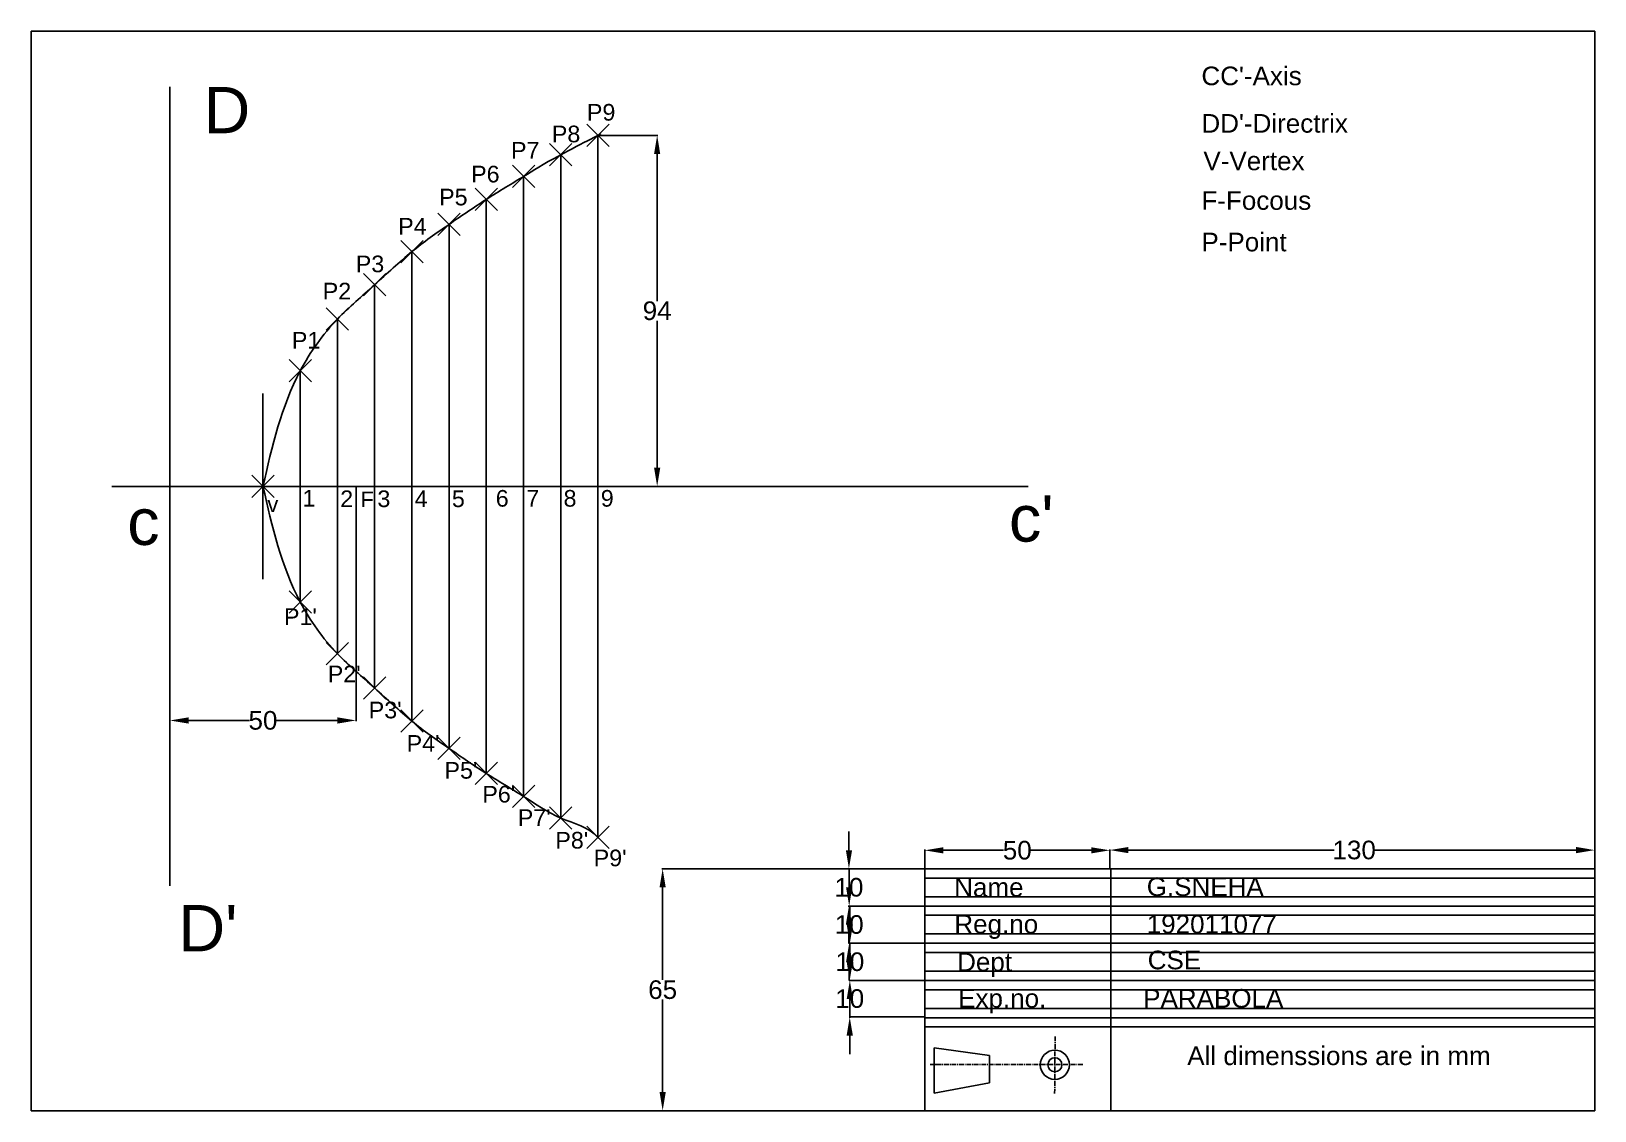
# Model space of a CAD drawing. Header units: inches. Extents: x 14 to 434, y 9 to 299.
import ezdxf

# ---------------------------------------------------------------- set-up
doc = ezdxf.new("R2010")
doc.units = ezdxf.units.IN
doc.header["$MEASUREMENT"] = 0
doc.header["$PDMODE"] = 3
doc.header["$PDSIZE"] = 3
doc.linetypes.add('CENTER', pattern=[2, 1.25, -0.25, 0.25, -0.25])
doc.styles.get("Standard").update_dxf_attribs({"font": 'arial.ttf'})
doc.dimstyles.get("Standard").update_dxf_attribs({"dimtxt": 5, "dimasz": 5, "dimexe": 0.18, "dimexo": 0.0625, "dimgap": 0.09, "dimtad": 0, "dimtih": 1, "dimtoh": 1, "dimdec": 0, "dimzin": 0, "dimdsep": 46, "dimtxsty": 'Standard', "dimcen": 0.09, "dimadec": 0, "dimazin": 0, "dimtfac": 1, "dimtdec": 0, "dimtofl": 0, "dimtmove": 0, "dimatfit": 3, "dimfxl": 1, "dimtolj": 1, "dimtzin": 0, "dimarcsym": 0})

# ---------------------------------------------------------------- blocks, each defined once
blk = doc.blocks.new('*D3')
at = {"color": 0, "lineweight": -2, "transparency": 16777216}
for p, q in [((253.91, 73.84), (183.41, 73.84)), ((183.59, 68.84), (183.59, 43.98)), ((183.59, 13.84), (183.59, 38.7)), ((253.91, 8.84), (183.41, 8.84))]:
    blk.add_line(p, q, dxfattribs=at)
at = {"color": 0, "transparency": 16777216}
for points in [[(182.76, 68.84), (184.42, 68.84), (183.59, 73.84)], [(182.76, 13.84), (184.42, 13.84), (183.59, 8.84)]]:
    blk.add_solid(points, dxfattribs=at)
at = {"layer": 'Defpoints', "color": 0, "transparency": 16777216}
for p in [(183.59, 73.84), (253.98, 73.84), (253.98, 8.84)]:
    blk.add_point(p, dxfattribs=at)
at = {"color": 0, "transparency": 16777216, "insert": (183.59, 41.34), "char_height": 5, "attachment_point": 5}
blk.add_mtext('\\A1;65', dxfattribs=at)
blk = doc.blocks.new('*D4')
at = {"color": 0, "lineweight": -2, "transparency": 16777216}
for p, q in [((233.63, 78.84), (233.63, 83.84)), ((253.91, 73.84), (233.45, 73.84)), ((254.52, 63.84), (233.45, 63.84)), ((233.63, 58.84), (233.63, 53.84))]:
    blk.add_line(p, q, dxfattribs=at)
at = {"color": 0, "transparency": 16777216}
for points in [[(232.8, 78.84), (234.47, 78.84), (233.63, 73.84)], [(232.8, 58.84), (234.47, 58.84), (233.63, 63.84)]]:
    blk.add_solid(points, dxfattribs=at)
at = {"layer": 'Defpoints', "color": 0, "transparency": 16777216}
for p in [(253.98, 73.84), (233.63, 63.84), (254.58, 63.84)]:
    blk.add_point(p, dxfattribs=at)
at = {"color": 0, "transparency": 16777216, "insert": (233.63, 68.84), "char_height": 5, "attachment_point": 5}
blk.add_mtext('\\A1;10', dxfattribs=at)
blk = doc.blocks.new('*D5')
at = {"color": 0, "lineweight": -2, "transparency": 16777216}
for p, q in [((233.7, 68.84), (233.7, 73.84)), ((253.91, 63.84), (233.52, 63.84)), ((255.4, 53.84), (233.52, 53.84)), ((233.7, 48.84), (233.7, 43.84))]:
    blk.add_line(p, q, dxfattribs=at)
at = {"color": 0, "transparency": 16777216}
for points in [[(232.86, 68.84), (234.53, 68.84), (233.7, 63.84)], [(232.86, 48.84), (234.53, 48.84), (233.7, 53.84)]]:
    blk.add_solid(points, dxfattribs=at)
at = {"layer": 'Defpoints', "color": 0, "transparency": 16777216}
for p in [(253.98, 63.84), (233.7, 53.84), (255.46, 53.84)]:
    blk.add_point(p, dxfattribs=at)
at = {"color": 0, "transparency": 16777216, "insert": (233.7, 58.84), "char_height": 5, "attachment_point": 5}
blk.add_mtext('\\A1;10', dxfattribs=at)
blk = doc.blocks.new('*D6')
at = {"color": 0, "lineweight": -2, "transparency": 16777216}
for p, q in [((233.87, 58.84), (233.87, 63.84)), ((253.91, 53.84), (233.69, 53.84)), ((258.19, 43.84), (233.69, 43.84)), ((233.87, 38.84), (233.87, 33.84))]:
    blk.add_line(p, q, dxfattribs=at)
at = {"color": 0, "transparency": 16777216}
for points in [[(233.04, 58.84), (234.71, 58.84), (233.87, 53.84)], [(233.04, 38.84), (234.71, 38.84), (233.87, 43.84)]]:
    blk.add_solid(points, dxfattribs=at)
at = {"layer": 'Defpoints', "color": 0, "transparency": 16777216}
for p in [(253.98, 53.84), (233.87, 43.84), (258.25, 43.84)]:
    blk.add_point(p, dxfattribs=at)
at = {"color": 0, "transparency": 16777216, "insert": (233.87, 48.84), "char_height": 5, "attachment_point": 5}
blk.add_mtext('\\A1;10', dxfattribs=at)
blk = doc.blocks.new('*D1')
at = {"color": 0, "lineweight": -2, "transparency": 16777216}
for p, q in [((233.84, 48.84), (233.84, 53.84)), ((253.91, 43.84), (233.66, 43.84)), ((253.91, 34.05), (233.66, 34.05)), ((233.84, 29.05), (233.84, 24.05))]:
    blk.add_line(p, q, dxfattribs=at)
at = {"color": 0, "transparency": 16777216}
for points in [[(233.01, 48.84), (234.68, 48.84), (233.84, 43.84)], [(233.01, 29.05), (234.68, 29.05), (233.84, 34.05)]]:
    blk.add_solid(points, dxfattribs=at)
at = {"layer": 'Defpoints', "color": 0, "transparency": 16777216}
for p in [(253.98, 43.84), (233.84, 34.05), (253.98, 34.05)]:
    blk.add_point(p, dxfattribs=at)
at = {"color": 0, "transparency": 16777216, "insert": (233.84, 38.94), "char_height": 5, "attachment_point": 5}
blk.add_mtext('\\A1;10', dxfattribs=at)
blk = doc.blocks.new('*D2')
at = {"color": 0, "lineweight": -2, "transparency": 16777216}
for p, q in [((253.98, 73.9), (253.98, 78.98)), ((258.98, 78.8), (275.19, 78.8)), ((298.72, 78.8), (282.51, 78.8)), ((303.72, 73.9), (303.72, 78.98))]:
    blk.add_line(p, q, dxfattribs=at)
at = {"color": 0, "transparency": 16777216}
for points in [[(258.98, 79.63), (258.98, 77.97), (253.98, 78.8)], [(298.72, 79.63), (298.72, 77.97), (303.72, 78.8)]]:
    blk.add_solid(points, dxfattribs=at)
at = {"layer": 'Defpoints', "color": 0, "transparency": 16777216}
for p in [(303.72, 78.8), (253.98, 73.84), (303.72, 73.84)]:
    blk.add_point(p, dxfattribs=at)
at = {"color": 0, "transparency": 16777216, "insert": (278.85, 78.8), "char_height": 5, "attachment_point": 5}
blk.add_mtext('\\A1;50', dxfattribs=at)
blk = doc.blocks.new('*D7')
at = {"color": 0, "lineweight": -2, "transparency": 16777216}
for p, q in [((303.72, 73.9), (303.72, 79.04)), ((308.72, 78.86), (363.99, 78.86)), ((428.98, 78.86), (374.73, 78.86)), ((433.98, 73.9), (433.98, 79.04))]:
    blk.add_line(p, q, dxfattribs=at)
at = {"color": 0, "transparency": 16777216}
for points in [[(308.72, 79.7), (308.72, 78.03), (303.72, 78.86)], [(428.98, 79.7), (428.98, 78.03), (433.98, 78.86)]]:
    blk.add_solid(points, dxfattribs=at)
at = {"layer": 'Defpoints', "color": 0, "transparency": 16777216}
for p in [(433.98, 78.86), (303.72, 73.84), (433.98, 73.84)]:
    blk.add_point(p, dxfattribs=at)
at = {"color": 0, "transparency": 16777216, "insert": (369.36, 78.86), "char_height": 5, "attachment_point": 5}
blk.add_mtext('\\A1;130', dxfattribs=at)
blk = doc.blocks.new('*D18')
at = {"color": 0, "lineweight": -2, "transparency": 16777216}
for p, q in [((51.22, 176.51), (51.22, 113.51)), ((101.22, 176.51), (101.22, 113.51)), ((56.22, 113.69), (72.56, 113.69)), ((96.22, 113.69), (79.89, 113.69))]:
    blk.add_line(p, q, dxfattribs=at)
at = {"color": 0, "transparency": 16777216}
for points in [[(56.22, 114.52), (56.22, 112.85), (51.22, 113.69)], [(96.22, 114.52), (96.22, 112.85), (101.22, 113.69)]]:
    blk.add_solid(points, dxfattribs=at)
at = {"layer": 'Defpoints', "color": 0, "transparency": 16777216}
for p in [(51.22, 176.57), (101.22, 176.57), (51.22, 113.69)]:
    blk.add_point(p, dxfattribs=at)
at = {"color": 0, "transparency": 16777216, "insert": (76.22, 113.69), "char_height": 5, "attachment_point": 5}
blk.add_mtext('\\A1;50', dxfattribs=at)
blk = doc.blocks.new('*D19')
at = {"color": 0, "lineweight": -2, "transparency": 16777216}
for p, q in [((166.29, 270.88), (182.29, 270.88)), ((182.11, 265.88), (182.11, 226.37)), ((182.11, 181.57), (182.11, 221.08)), ((166.29, 176.57), (182.29, 176.57))]:
    blk.add_line(p, q, dxfattribs=at)
at = {"color": 0, "transparency": 16777216}
for points in [[(181.28, 265.88), (182.94, 265.88), (182.11, 270.88)], [(181.28, 181.57), (182.94, 181.57), (182.11, 176.57)]]:
    blk.add_solid(points, dxfattribs=at)
at = {"layer": 'Defpoints', "color": 0, "transparency": 16777216}
for p in [(166.22, 270.88), (182.11, 270.88), (166.22, 176.57)]:
    blk.add_point(p, dxfattribs=at)
at = {"color": 0, "transparency": 16777216, "insert": (182.11, 223.73), "char_height": 5, "attachment_point": 5}
blk.add_mtext('\\A1;94', dxfattribs=at)

msp = doc.modelspace()

# ---------------------------------------------------------------- linework, layer by layer
for p, q in [((51.22, 283.88), (51.22, 69.26)), ((51.22, 69.26), (51.22, 283.88)), ((51.22, 69.26), (51.22, 283.88)), ((51.22, 283.88), (51.22, 69.26)), ((166.22, 270.88), (166.22, 151.63)), ((156.22, 265.66), (156.22, 151.63)), ((146.22, 259.84), (146.22, 151.63)), ((136.22, 253.68), (136.22, 151.63)), ((126.22, 246.96), (126.22, 151.63)), ((116.22, 239.64), (116.22, 151.63)), ((106.22, 230.73), (106.22, 151.63)), ((96.22, 221.51), (96.22, 151.63)), ((86.22, 207.64), (86.22, 151.63)), ((76.22, 176.57), (76.22, 201.51)), ((76.22, 201.51), (76.22, 151.63)), ((76.22, 201.51), (76.22, 201.51)), ((76.22, 151.63), (76.22, 201.51)), ((76.22, 201.51), (76.22, 199.16)), ((86.22, 145.5), (86.22, 201.51)), ((96.22, 131.63), (96.22, 201.51)), ((106.22, 122.41), (106.22, 201.51)), ((116.22, 113.5), (116.22, 201.51)), ((126.22, 106.18), (126.22, 201.51)), ((136.22, 99.46), (136.22, 201.51)), ((146.22, 93.3), (146.22, 201.51)), ((156.22, 87.48), (156.22, 201.51)), ((166.22, 82.26), (166.22, 201.51)), ((35.62, 176.57), (281.78, 176.57)), ((76.22, 176.57), (76.22, 151.63)), ((76.22, 151.63), (76.22, 153.98)), ((76.22, 151.63), (76.22, 151.63)), ((433.98, 73.84), (253.98, 73.84)), ((253.98, 73.84), (253.98, 8.84)), ((303.98, 73.84), (303.98, 8.84)), ((433.98, 8.84), (433.98, 73.84)), ((433.98, 8.84), (433.98, 73.84)), ((433.98, 71.34), (253.98, 71.34)), ((433.98, 66.34), (253.98, 66.34)), ((433.98, 63.84), (253.98, 63.84)), ((433.98, 61.34), (253.98, 61.34)), ((433.98, 56.34), (253.98, 56.34)), ((433.98, 53.84), (253.98, 53.84)), ((433.98, 51.34), (253.98, 51.34)), ((433.98, 51.34), (253.98, 51.34)), ((433.98, 51.34), (253.98, 51.34)), ((433.98, 46.34), (253.98, 46.34)), ((433.98, 43.84), (253.98, 43.84)), ((433.98, 43.84), (253.98, 43.84)), ((433.98, 41.34), (253.98, 41.34)), ((433.98, 36.34), (253.98, 36.34)), ((433.98, 33.84), (253.98, 33.84)), ((433.98, 31.34), (253.98, 31.34)), ((256.5, 13.6), (256.5, 25.78)), ((256.5, 25.78), (271.43, 23.67)), ((257.18, 21.25), (255.48, 21.25)), ((271.43, 16.36), (271.43, 23.67)), ((256.5, 13.6), (271.43, 16.36)), ((253.98, 8.84), (433.98, 8.84)), ((433.98, 8.84), (433.98, 8.84)), ((433.98, 8.84), (433.98, 8.84))]:
    msp.add_line(p, q)
at = {"linetype": 'CENTER'}
for p, q in [((289.02, 28.76), (288.89, 13.48)), ((296.47, 21.25), (257.18, 21.25))]:
    msp.add_line(p, q, dxfattribs=at)
msp.add_lwpolyline([(13.98, 8.84), (433.98, 8.84), (433.98, 298.84), (13.98, 298.84)], close=True)
for radius in [3.92, 1.89]:
    msp.add_circle((288.95, 21.19), radius)
for points in [[(76.22, 176.57), (86.22, 207.64), (96.22, 221.51), (106.22, 230.73), (116.22, 239.64), (126.22, 246.96), (136.22, 253.68), (146.22, 259.84), (156.22, 265.66), (166.22, 270.88), (165.98, 270.76)], [(76.22, 176.57), (86.22, 145.5), (96.22, 131.63), (106.22, 122.41), (116.22, 113.5), (126.22, 106.18), (136.22, 99.46), (146.22, 93.3), (156.22, 87.48), (166.22, 82.26), (166.4, 82.05)]]:
    msp.add_spline(points, degree=3)
for p in [(166.22, 270.88), (156.22, 265.66), (146.22, 259.84), (136.22, 253.68), (126.22, 246.96), (116.22, 239.64), (106.22, 230.73), (96.22, 221.51), (86.22, 207.64), (76.22, 176.57), (76.22, 176.57), (86.22, 145.5), (96.22, 131.63), (106.22, 122.41), (116.22, 113.5), (126.22, 106.18), (136.22, 99.46), (146.22, 93.3), (156.22, 87.48), (166.22, 82.26)]:
    msp.add_point(p)

# ---------------------------------------------------------------- texts
at = {"char_height": 5, "attachment_point": 1}
for s, insert in [("CC'-Axis", (328.32, 289.35)), ("DD'-Directrix", (328.32, 276.6)), ('V-Vertex', (328.85, 266.51)), ('F-Focous', (328.32, 255.88)), ('P-Point', (328.32, 244.72)), ('Name', (261.91, 71.37)), ('Reg.no', (261.95, 61.49)), ('192011077', (313.63, 61.46)), ('Dept', (262.7, 51.31)), ('CSE', (313.89, 51.84)), ('Exp.no.', (262.97, 41.53)), ('PARABOLA', (312.68, 41.53))]:
    msp.add_mtext(s, dxfattribs=dict(at, insert=insert))
for s, width, gutter_width, insert, char_height, attachment_point in [('D', 6.962, 62.13, (60.26, 283.88), 12.43, 1), ('P9', 1.5515, 22.37, (163.24, 279.31), 4.474, 1), ('P8', 1.5515, 22.37, (153.82, 273.49), 4.474, 1), ('P7', 1.5515, 22.37, (142.85, 269.1), 4.474, 1), ('P6', 1.5515, 22.37, (132.14, 262.71), 4.474, 1), ('P5', 1.5515, 22.37, (123.54, 256.54), 4.474, 1), ('P4', 1.5515, 22.37, (112.54, 248.7), 4.474, 1), ('P3', 1.5515, 22.37, (101.15, 238.58), 4.474, 1), ('P2', 1.5515, 22.37, (92.28, 231.27), 4.474, 1), ('P1', 1.5515, 22.37, (83.98, 218.06), 4.474, 1), ('F', 6.5325, 1, (101.22, 176.57), 0.2, 7), ('F', 6.5325, 1, (101.22, 176.57), 0.2, 1), ('v', 0.0521, 20.83, (77.41, 173.84), 4.17, 1), ('1', 1.5515, 22.37, (86.82, 175.63), 4.47, 1), ('2', 1.5515, 22.37, (96.97, 175.48), 4.47, 1), ('F', 0.0521, 20.83, (102.44, 175.17), 4.17, 1), ('3', 1.5515, 22.37, (106.97, 175.48), 4.47, 1), ('4', 1.5515, 22.37, (116.97, 175.48), 4.47, 1), ('5', 1.5515, 22.37, (126.97, 175.48), 4.47, 1), ('6', 1.5515, 22.37, (138.75, 175.6), 4.47, 1), ('7', 1.5515, 22.37, (146.97, 175.6), 4.47, 1), ('8', 1.5515, 22.37, (156.97, 175.6), 4.47, 1), ('9', 1.5515, 22.37, (166.97, 175.6), 4.47, 1), ("c'", 4.2644, 62.13, (276.62, 161.56), 12.425, 7), ('c', 4.2644, 62.13, (39.76, 160.67), 12.43, 7), ("P1'", 1.5515, 22.37, (81.86, 143.81), 4.474, 1), ("P2'", 1.5515, 22.37, (93.63, 128.42), 4.474, 1), ("P3'", 1.5515, 22.37, (104.63, 118.73), 4.474, 1), ("P4'", 1.5515, 22.37, (114.81, 109.75), 4.474, 1), ("P5'", 1.5515, 22.37, (124.98, 102.53), 4.474, 1), ("P6'", 1.5515, 22.37, (135.14, 96.11), 4.474, 1), ("P7'", 1.5515, 22.37, (144.67, 89.83), 4.474, 1), ("P8'", 1.5515, 22.37, (154.76, 83.75), 4.474, 1), ("P9'", 1.5515, 22.37, (165.06, 78.99), 4.474, 1), ("D'", 6.962, 62.13, (53.53, 64.1), 12.425, 1), ('All dimenssions are in mm', 94.6314, 25, (324.52, 26.11), 5, 1)]:
    msp.add_mtext_dynamic_manual_height_columns(s, width=width, gutter_width=gutter_width, heights=[0], dxfattribs=dict(insert=insert, char_height=char_height, attachment_point=attachment_point))
at = {"insert": (313.63, 71.52), "char_height": 5, "width": 81.8483, "attachment_point": 1}
msp.add_mtext('G.SNEHA', dxfattribs=at)

# ---------------------------------------------------------------- dimensions: what is measured, and where the dimension line sits
for base, p1, p2, picture, middle in [((182.11, 270.88), (166.22, 176.57), (166.22, 270.88), '*D19', (182.11, 223.73)), ((233.63, 63.84), (253.98, 73.84), (254.58, 63.84), '*D4', (233.63, 68.84)), ((183.59, 73.84), (253.98, 8.84), (253.98, 73.84), '*D3', (183.59, 41.34)), ((233.7, 53.84), (253.98, 63.84), (255.46, 53.84), '*D5', (233.7, 58.84)), ((233.87, 43.84), (253.98, 53.84), (258.25, 43.84), '*D6', (233.87, 48.84)), ((233.84, 34.05), (253.98, 43.84), (253.98, 34.05), '*D1', (233.84, 38.94))]:
    dim = msp.add_linear_dim(base=base, p1=p1, p2=p2, angle=90, dimstyle='Standard')
    dim.commit()
    dim.dimension.update_dxf_attribs({"geometry": picture, "text_midpoint": middle})
for base, p1, p2, picture, middle in [((51.22, 113.69), (101.22, 176.57), (51.22, 176.57), '*D18', (76.22, 113.69)), ((303.72, 78.8), (253.98, 73.84), (303.72, 73.84), '*D2', (278.85, 78.8))]:
    dim = msp.add_linear_dim(base=base, p1=p1, p2=p2, dimstyle='Standard')
    dim.commit()
    dim.dimension.update_dxf_attribs({"geometry": picture, "text_midpoint": middle})
dim = msp.add_linear_dim(base=(433.98, 78.86), p1=(303.72, 73.84), p2=(433.98, 73.84), dimstyle='Standard')
dim.commit()
dim.dimension.update_dxf_attribs({"geometry": '*D7', "text_midpoint": (369.36, 78.86), "dimtype": 160})

doc.saveas('drawing.dxf')
